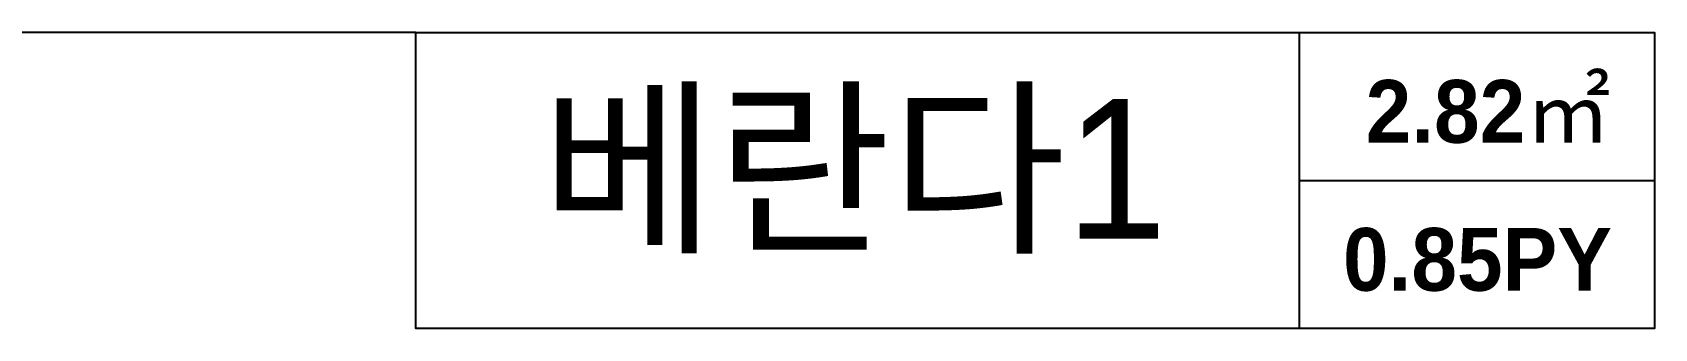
# Model space of a CAD drawing. Header units: inches. Extents: x 3778 to 56227, y -16914 to 35091.
# Drawn here: x 48041 to 50370, y 16917 to 17342 of the extents above; entities that cross this region are included whole.
import ezdxf
from ezdxf.enums import TextEntityAlignment as Align

# ---------------------------------------------------------------- set-up
doc = ezdxf.new("R2010")
doc.units = ezdxf.units.IN
doc.header["$LTSCALE"] = 100
doc.header["$MEASUREMENT"] = 0
doc.layers.add('0-ELC TEXT', color=7, linetype='Continuous')
doc.layers.add('03-TEXT', color=3, linetype='Continuous')
doc.styles.add('넥슨고딕', font='NEXONLv1GothicBold.ttf')
doc.styles.add('코레일둥고', font='Korail_Round_Gothic_Medium.ttf')

msp = doc.modelspace()

# ---------------------------------------------------------------- linework, layer by layer
at = {"layer": '0-ELC TEXT'}
for p, q in [((48591.5, 17342), (47145.2, 17342)), ((49860.2, 16917.5), (49860.2, 17342)), ((49860.2, 17129.7), (50369.8, 17129.7))]:
    msp.add_line(p, q, dxfattribs=at)
msp.add_lwpolyline([(48591.5, 17342), (50369.8, 17342), (50369.8, 16917.5), (48591.5, 16917.5)], close=True, dxfattribs=at)

# ---------------------------------------------------------------- texts
at = {"layer": '03-TEXT'}
for s, height, style, p in [('2.82㎡', 90, '넥슨고딕', (50131, 17183.8)), ('베란다1', 200, '코레일둥고', (49220.6, 17046.4)), ('0.85PY', 90, '넥슨고딕', (50115.6, 16971.6))]:
    msp.add_text(s, height=height, dxfattribs=dict(at, style=style)).set_placement(p, align=Align.CENTER)

doc.saveas('drawing.dxf')
